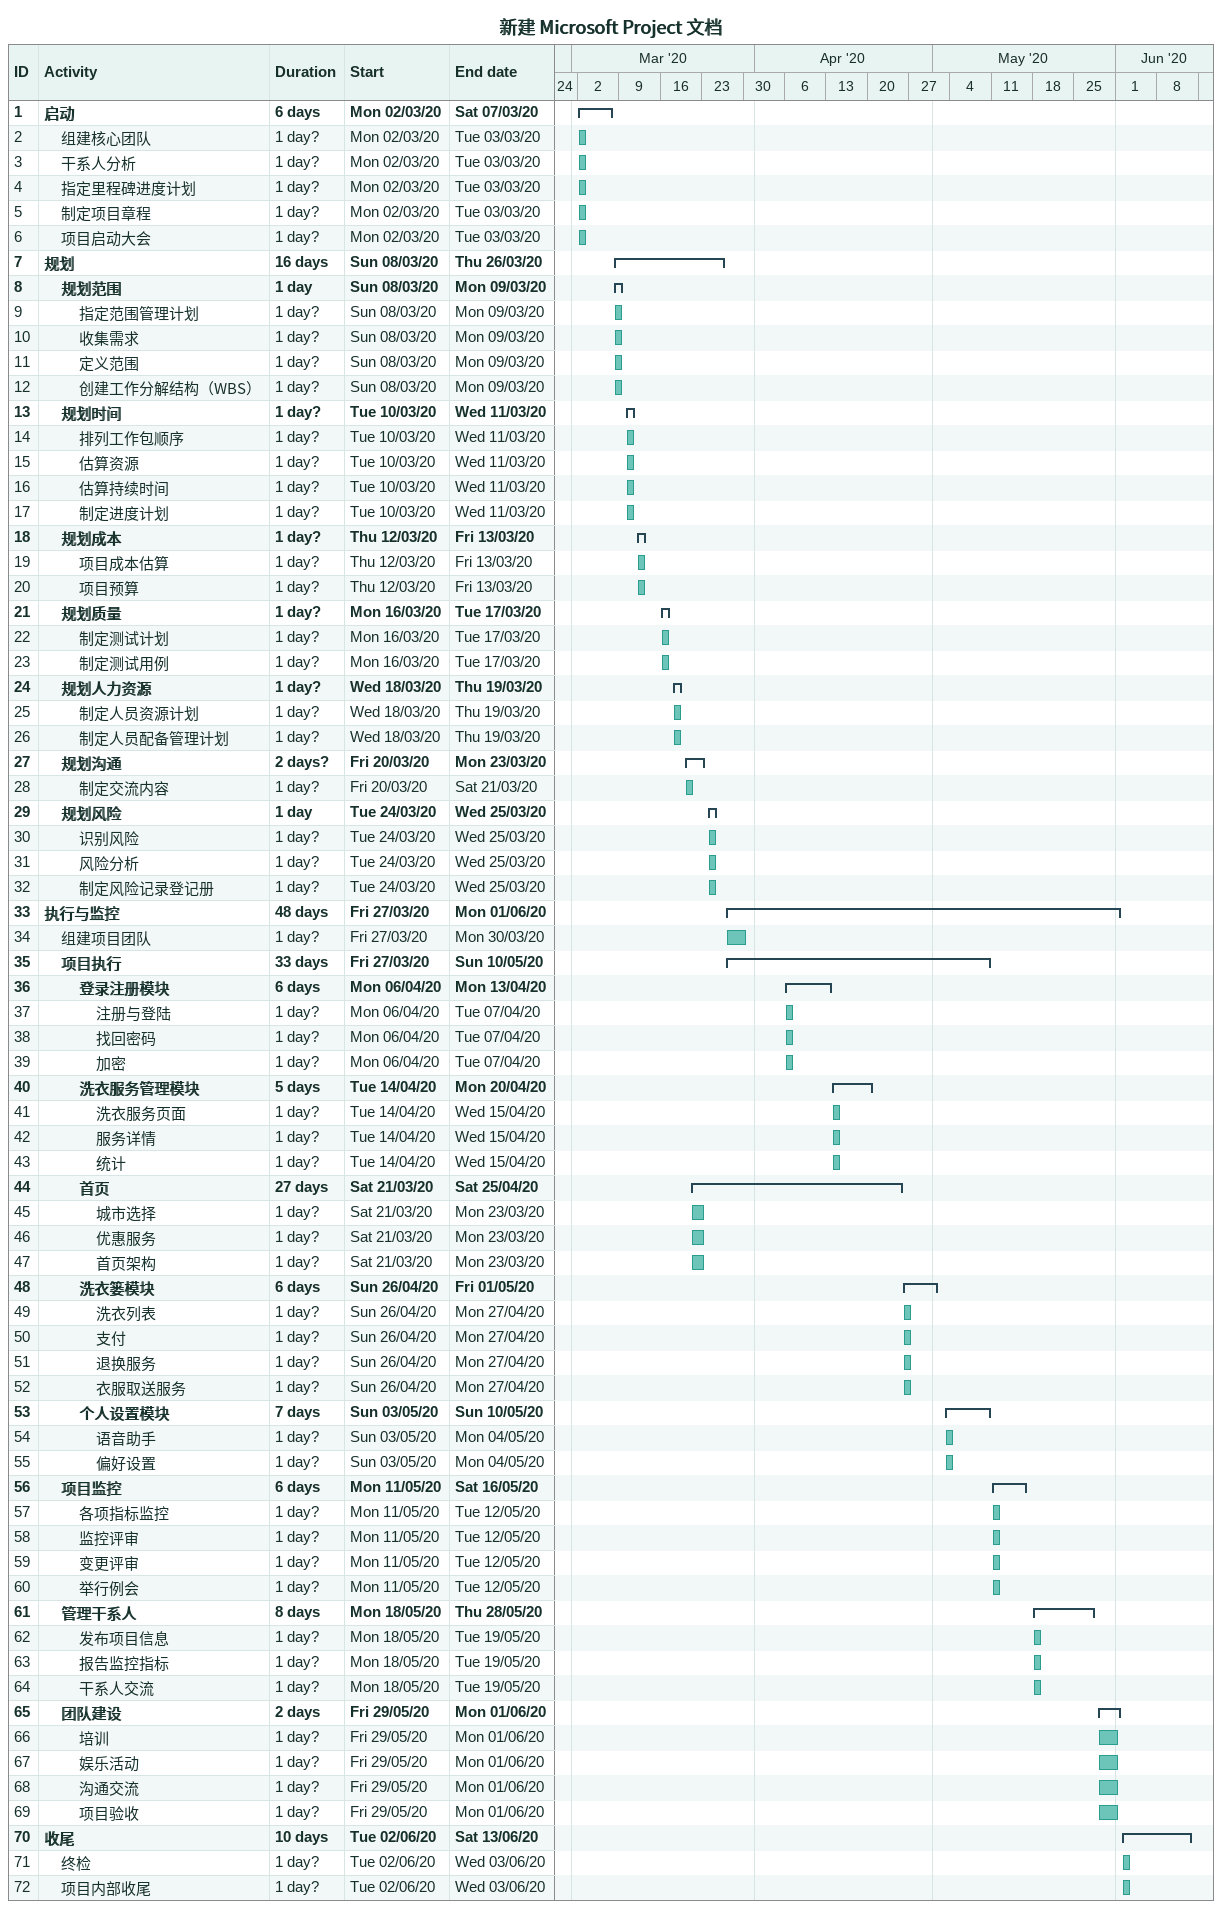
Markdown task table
新建 Microsoft Project 文档

| ID | Level | Task | Duration | Start | Finish |
|---|---|---|---|---|---|
| 1 | 1 | **启动** | 6d | 2020-03-02 | 2020-03-07 |
| 2 | 2 | 组建核心团队 | 1d? | 2020-03-02 | 2020-03-03 |
| 3 | 2 | 干系人分析 | 1d? | 2020-03-02 | 2020-03-03 |
| 4 | 2 | 指定里程碑进度计划 | 1d? | 2020-03-02 | 2020-03-03 |
| 5 | 2 | 制定项目章程 | 1d? | 2020-03-02 | 2020-03-03 |
| 6 | 2 | 项目启动大会 | 1d? | 2020-03-02 | 2020-03-03 |
| 7 | 1 | **规划** | 16d | 2020-03-08 | 2020-03-26 |
| 8 | 2 | **规划范围** | 1d | 2020-03-08 | 2020-03-09 |
| 9 | 3 | 指定范围管理计划 | 1d? | 2020-03-08 | 2020-03-09 |
| 10 | 3 | 收集需求 | 1d? | 2020-03-08 | 2020-03-09 |
| 11 | 3 | 定义范围 | 1d? | 2020-03-08 | 2020-03-09 |
| 12 | 3 | 创建工作分解结构（WBS） | 1d? | 2020-03-08 | 2020-03-09 |
| 13 | 2 | **规划时间** | 1d? | 2020-03-10 | 2020-03-11 |
| 14 | 3 | 排列工作包顺序 | 1d? | 2020-03-10 | 2020-03-11 |
| 15 | 3 | 估算资源 | 1d? | 2020-03-10 | 2020-03-11 |
| 16 | 3 | 估算持续时间 | 1d? | 2020-03-10 | 2020-03-11 |
| 17 | 3 | 制定进度计划 | 1d? | 2020-03-10 | 2020-03-11 |
| 18 | 2 | **规划成本** | 1d? | 2020-03-12 | 2020-03-13 |
| 19 | 3 | 项目成本估算 | 1d? | 2020-03-12 | 2020-03-13 |
| 20 | 3 | 项目预算 | 1d? | 2020-03-12 | 2020-03-13 |
| 21 | 2 | **规划质量** | 1d? | 2020-03-16 | 2020-03-17 |
| 22 | 3 | 制定测试计划 | 1d? | 2020-03-16 | 2020-03-17 |
| 23 | 3 | 制定测试用例 | 1d? | 2020-03-16 | 2020-03-17 |
| 24 | 2 | **规划人力资源** | 1d? | 2020-03-18 | 2020-03-19 |
| 25 | 3 | 制定人员资源计划 | 1d? | 2020-03-18 | 2020-03-19 |
| 26 | 3 | 制定人员配备管理计划 | 1d? | 2020-03-18 | 2020-03-19 |
| 27 | 2 | **规划沟通** | 2d? | 2020-03-20 | 2020-03-23 |
| 28 | 3 | 制定交流内容 | 1d? | 2020-03-20 | 2020-03-21 |
| 29 | 2 | **规划风险** | 1d | 2020-03-24 | 2020-03-25 |
| 30 | 3 | 识别风险 | 1d? | 2020-03-24 | 2020-03-25 |
| 31 | 3 | 风险分析 | 1d? | 2020-03-24 | 2020-03-25 |
| 32 | 3 | 制定风险记录登记册 | 1d? | 2020-03-24 | 2020-03-25 |
| 33 | 1 | **执行与监控** | 48d | 2020-03-27 | 2020-06-01 |
| 34 | 2 | 组建项目团队 | 1d? | 2020-03-27 | 2020-03-30 |
| 35 | 2 | **项目执行** | 33d | 2020-03-27 | 2020-05-10 |
| 36 | 3 | **登录注册模块** | 6d | 2020-04-06 | 2020-04-13 |
| 37 | 4 | 注册与登陆 | 1d? | 2020-04-06 | 2020-04-07 |
| 38 | 4 | 找回密码 | 1d? | 2020-04-06 | 2020-04-07 |
| 39 | 4 | 加密 | 1d? | 2020-04-06 | 2020-04-07 |
| 40 | 3 | **洗衣服务管理模块** | 5d | 2020-04-14 | 2020-04-20 |
| 41 | 4 | 洗衣服务页面 | 1d? | 2020-04-14 | 2020-04-15 |
| 42 | 4 | 服务详情 | 1d? | 2020-04-14 | 2020-04-15 |
| 43 | 4 | 统计 | 1d? | 2020-04-14 | 2020-04-15 |
| 44 | 3 | **首页** | 27d | 2020-03-21 | 2020-04-25 |
| 45 | 4 | 城市选择 | 1d? | 2020-03-21 | 2020-03-23 |
| 46 | 4 | 优惠服务 | 1d? | 2020-03-21 | 2020-03-23 |
| 47 | 4 | 首页架构 | 1d? | 2020-03-21 | 2020-03-23 |
| 48 | 3 | **洗衣篓模块** | 6d | 2020-04-26 | 2020-05-01 |
| 49 | 4 | 洗衣列表 | 1d? | 2020-04-26 | 2020-04-27 |
| 50 | 4 | 支付 | 1d? | 2020-04-26 | 2020-04-27 |
| 51 | 4 | 退换服务 | 1d? | 2020-04-26 | 2020-04-27 |
| 52 | 4 | 衣服取送服务 | 1d? | 2020-04-26 | 2020-04-27 |
| 53 | 3 | **个人设置模块** | 7d | 2020-05-03 | 2020-05-10 |
| 54 | 4 | 语音助手 | 1d? | 2020-05-03 | 2020-05-04 |
| 55 | 4 | 偏好设置 | 1d? | 2020-05-03 | 2020-05-04 |
| 56 | 2 | **项目监控** | 6d | 2020-05-11 | 2020-05-16 |
| 57 | 3 | 各项指标监控 | 1d? | 2020-05-11 | 2020-05-12 |
| 58 | 3 | 监控评审 | 1d? | 2020-05-11 | 2020-05-12 |
| 59 | 3 | 变更评审 | 1d? | 2020-05-11 | 2020-05-12 |
| 60 | 3 | 举行例会 | 1d? | 2020-05-11 | 2020-05-12 |
| 61 | 2 | **管理干系人** | 8d | 2020-05-18 | 2020-05-28 |
| 62 | 3 | 发布项目信息 | 1d? | 2020-05-18 | 2020-05-19 |
| 63 | 3 | 报告监控指标 | 1d? | 2020-05-18 | 2020-05-19 |
| 64 | 3 | 干系人交流 | 1d? | 2020-05-18 | 2020-05-19 |
| 65 | 2 | **团队建设** | 2d | 2020-05-29 | 2020-06-01 |
| 66 | 3 | 培训 | 1d? | 2020-05-29 | 2020-06-01 |
| 67 | 3 | 娱乐活动 | 1d? | 2020-05-29 | 2020-06-01 |
| 68 | 3 | 沟通交流 | 1d? | 2020-05-29 | 2020-06-01 |
| 69 | 3 | 项目验收 | 1d? | 2020-05-29 | 2020-06-01 |
| 70 | 1 | **收尾** | 10d | 2020-06-02 | 2020-06-13 |
| 71 | 2 | 终检 | 1d? | 2020-06-02 | 2020-06-03 |
| 72 | 2 | 项目内部收尾 | 1d? | 2020-06-02 | 2020-06-03 |
